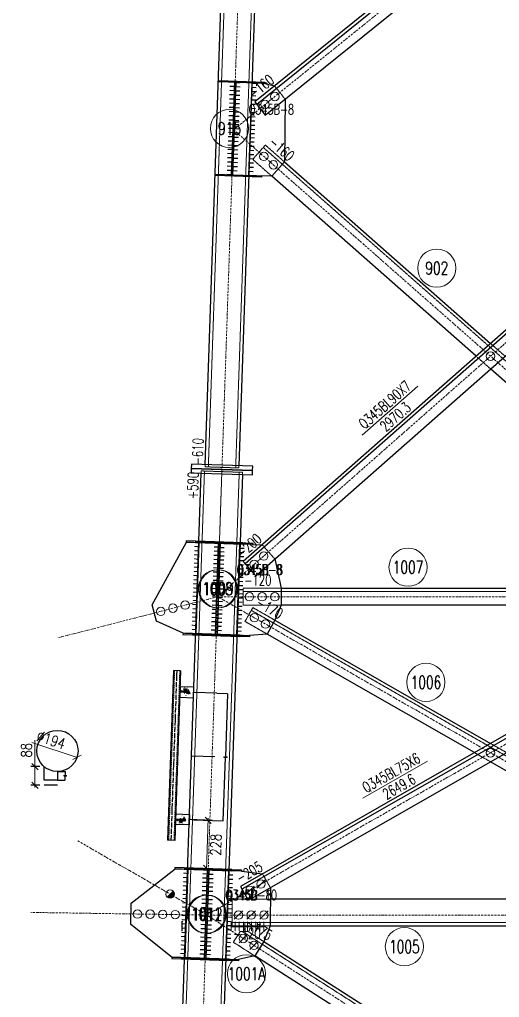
# Model space of a CAD drawing. Extents: x 4047 to 43290, y -150151 to -101862.
# Drawn here: x 13208 to 15471, y -125425 to -120815 of the extents above; entities that cross this region are included whole.
import ezdxf
from ezdxf.enums import TextEntityAlignment as Align

# ---------------------------------------------------------------- set-up
doc = ezdxf.new("R2010")
doc.units = 0
doc.header["$MEASUREMENT"] = 0
for name, pattern in [('ACAD_ISO04W100', [30, 24, -3, 0, -3]), ('Dash', [2.75, 2, -0.75]), ('DashDot', [15.6, 9, -3, 0.6, -3]), ('HIDDEN2', [4.7625, 3.175, -1.5875])]:
    doc.linetypes.add(name, pattern=pattern)
doc.layers.get('0').update_dxf_attribs({"linetype": 'CONTINUOUS', "lineweight": 25})
doc.layers.get('Defpoints').update_dxf_attribs({"linetype": 'CONTINUOUS'})
doc.styles.add('DimFont', font='simplex.shx', dxfattribs={"width": 0.8, "bigfont": 'gbhzfs.shx'})
doc.styles.add('HZ', font='txt.shx', dxfattribs={"width": 0.7, "oblique": 12, "bigfont": 'hztxt.shx'})
doc.styles.get("Standard").update_dxf_attribs({"font": 'simplex.shx', "width": 0.7, "height": 3, "bigfont": 'gbhzfs.shx'})
doc.dimstyles.new('DHDxfDimStyleOpen30', dxfattribs={"dimtxt": 2.5, "dimasz": 2.5, "dimexe": 1.25, "dimexo": 0.625, "dimtad": 2, "dimtxsty": 'DimFont', "dimblk": 'OPEN30', "dimblk1": 'OPEN30', "dimblk2": 'OPEN30', "dimcen": 2.5, "dimadec": 0, "dimazin": 0, "dimtfac": 1, "dimtmove": 0, "dimatfit": 3, "dimldrblk": 'OPEN30', "dimfxl": 0, "dimarcsym": 0})
doc.dimstyles.new('ISO-25', dxfattribs={"dimtxt": 2.5, "dimasz": 2.5, "dimexe": 1.25, "dimexo": 0.625, "dimtad": 2, "dimtxsty": 'Standard', "dimcen": 2.5, "dimadec": 0, "dimazin": 0, "dimtfac": 1, "dimtmove": 0, "dimatfit": 3, "dimfxl": 0, "dimarcsym": 0})
doc.dimstyles.new('ISO-25$0', dxfattribs={"dimtxt": 2, "dimasz": 1.5, "dimexe": 1.25, "dimexo": 0.625, "dimtad": 1, "dimdsep": 46, "dimtxsty": 'Standard', "dimcen": 2.5, "dimclrd": 150, "dimclre": 2, "dimclrt": 6, "dimadec": 0, "dimazin": 0, "dimtfac": 1, "dimtmove": 0, "dimatfit": 0, "dimfxl": 0, "dimarcsym": 0})

# ---------------------------------------------------------------- blocks, each defined once
blk = doc.blocks.new('M20X45S')
at = {"color": 3, "linetype": 'Continuous', "lineweight": 13}
blk.add_circle((0, 0), 1, dxfattribs=at)
blk = doc.blocks.new('M16X40S')
at = {"color": 3, "linetype": 'Continuous', "lineweight": 13}
blk.add_line((-0.707, -0.707), (0.707, 0.707), dxfattribs=at)
blk.add_circle((0, 0), 1, dxfattribs=at)
for radius in [0.9, 0.8, 0.7, 0.6, 0.5, 0.4, 0.3, 0.2, 0.1]:
    blk.add_arc((0, 0), radius, 225, 45, dxfattribs=at)
blk = doc.blocks.new('M20X55S')
at = {"color": 3, "linetype": 'Continuous', "lineweight": 13}
blk.add_line((-1, -1), (1, 1), dxfattribs=at)
blk.add_circle((0, 0), 1, dxfattribs=at)
blk = doc.blocks.new('_OBLIQUE')
at = {"color": 0, "linetype": 'ByBlock', "lineweight": -2}
blk.add_line((-0.5, -0.5), (0.5, 0.5), dxfattribs=at)
blk = doc.blocks.new('*D63')
at = {"color": 0, "linetype": 'Continuous', "lineweight": 0}
blk.add_line((13266.8, -124223.7), (13479.1, -124293.2), dxfattribs=at)
at = {"layer": 'Defpoints', "color": 0, "linetype": 'Continuous'}
for p in [(13294.7, -124232.8), (13479.1, -124293.2)]:
    blk.add_point(p, dxfattribs=at)
at = {"color": 0, "linetype": 'Continuous', "lineweight": 0, "xscale": 30, "yscale": 30, "zscale": 30, "rotation": 341.8808353549595}
blk.add_blockref('_OBLIQUE', (13479.1, -124293.2), dxfattribs=at)
at = {"color": 6, "linetype": 'Continuous', "insert": (13356.9, -124211.1), "char_height": 50, "attachment_point": 5, "rotation": 341.8808, "style": 'DimFont'}
blk.add_mtext('∅194', dxfattribs=at)
blk = doc.blocks.new('_OPEN30')
at = {"color": 0, "linetype": 'ByBlock', "lineweight": -2}
for p, q in [((-1, 0.27), (0, 0)), ((0, 0), (-1, -0.27)), ((0, 0), (-1, 0))]:
    blk.add_line(p, q, dxfattribs=at)
blk = doc.blocks.new('*D64')
at = {"color": 0, "linetype": 'Continuous', "lineweight": -2}
for p, q in [((13386.9, -124360), (13423.2, -124360)), ((13423, -124360.2), (13423, -124378.4)), ((13423, -124399.8), (13423, -124381.6)), ((13386.9, -124400), (13423.2, -124400))]:
    blk.add_line(p, q, dxfattribs=at)
at = {"color": 0, "linetype": 'Continuous'}
for points in [[(13423, -124360.2), (13423, -124360.2), (13423, -124360)], [(13423, -124399.8), (13423, -124399.8), (13423, -124400)]]:
    blk.add_solid(points, dxfattribs=at)
at = {"layer": 'Defpoints', "color": 0, "linetype": 'Continuous'}
for p in [(13386.9, -124360), (13423, -124360), (13386.9, -124400)]:
    blk.add_point(p, dxfattribs=at)
at = {"color": 0, "linetype": 'Continuous', "insert": (13423, -124380), "char_height": 3, "attachment_point": 5}
blk.add_mtext('\\A1;40.0000', dxfattribs=at)
blk = doc.blocks.new('*D65')
at = {"color": 0, "linetype": 'Continuous', "lineweight": 0}
for p, q in [((13281, -124336.7), (13281, -124212)), ((13281, -124435), (13281, -124336.7))]:
    blk.add_line(p, q, dxfattribs=at)
at = {"color": 0, "linetype": 'Continuous', "lineweight": -2}
for p, q in [((13303.9, -124336.7), (13261, -124336.7)), ((13303.9, -124425), (13261, -124425))]:
    blk.add_line(p, q, dxfattribs=at)
at = {"layer": 'Defpoints', "color": 0, "linetype": 'Continuous'}
for p in [(13281, -124336.7), (13323.9, -124336.7), (13323.9, -124425)]:
    blk.add_point(p, dxfattribs=at)
at = {"color": 0, "linetype": 'Continuous', "lineweight": 0, "xscale": 30, "yscale": 30, "zscale": 30}
for p, rotation in [((13281, -124336.7), 90), ((13281, -124425), 270)]:
    blk.add_blockref('_OBLIQUE', p, dxfattribs=dict(at, rotation=rotation))
at = {"color": 6, "linetype": 'Continuous', "insert": (13241, -124259.4), "char_height": 50, "attachment_point": 5, "rotation": 90, "style": 'DimFont'}
blk.add_mtext('88', dxfattribs=at)
blk = doc.blocks.new('*D75')
at = {"color": 2, "linetype": 'Continuous', "lineweight": -2}
for p, q in [((14138.8, -123991.1), (14189.3, -123992.8)), ((14118.3, -124590.7), (14168.8, -124592.5))]:
    blk.add_line(p, q, dxfattribs=at)
at = {"color": 150, "linetype": 'Continuous', "lineweight": -2}
for p, q in [((14189.1, -123993), (14178.9, -124291)), ((14168.6, -124592.3), (14178.8, -124294.2))]:
    blk.add_line(p, q, dxfattribs=at)
at = {"color": 150, "linetype": 'Continuous'}
for points in [[(14189.1, -123993), (14189.2, -123993), (14189.2, -123992.8)], [(14168.6, -124592.3), (14168.6, -124592.3), (14168.6, -124592.4)]]:
    blk.add_solid(points, dxfattribs=at)
at = {"layer": 'Defpoints', "color": 0, "linetype": 'Continuous'}
for p in [(14138.8, -123991.1), (14189.2, -123992.8), (14118.2, -124590.7)]:
    blk.add_point(p, dxfattribs=at)
at = {"color": 6, "linetype": 'Continuous', "insert": (14178.9, -124292.6), "char_height": 3, "attachment_point": 5}
blk.add_mtext('\\A1;600.0000', dxfattribs=at)
blk = doc.blocks.new('*D81')
at = {"color": 0, "linetype": 'Continuous', "lineweight": -2}
for p, q in [((14028.8, -124587.7), (14117.3, -124590.7)), ((14021, -124815), (14109.5, -124818.1))]:
    blk.add_line(p, q, dxfattribs=at)
at = {"color": 0, "linetype": 'Continuous', "lineweight": 0}
blk.add_line((14097.6, -124580), (14089.1, -124827.4), dxfattribs=at)
at = {"layer": 'Defpoints', "color": 0, "linetype": 'Continuous'}
for p in [(14008.8, -124587), (14001, -124814.3), (14089.5, -124817.4)]:
    blk.add_point(p, dxfattribs=at)
at = {"color": 0, "linetype": 'Continuous', "lineweight": 0, "xscale": 30, "yscale": 30, "zscale": 30}
for p, rotation in [((14097.3, -124590), 88.03589448183293), ((14089.5, -124817.4), 268.0358944818329)]:
    blk.add_blockref('_OBLIQUE', p, dxfattribs=dict(at, rotation=rotation))
at = {"color": 6, "linetype": 'Continuous', "insert": (14133.4, -124705.1), "char_height": 50, "attachment_point": 5, "rotation": 88.0359, "style": 'DimFont'}
blk.add_mtext('228', dxfattribs=at)

msp = doc.modelspace()

# ---------------------------------------------------------------- linework, layer by layer
at = {"color": 1, "linetype": 'Dash', "lineweight": 20}
for p, q in [((14341.26525, -115839.78076), (14098.32327, -122923.97116)), ((14470.18947, -115844.20203), (14227.24748, -122928.39243)), ((14304.47736, -121114.02589), (14364.40784, -121116.08112)), ((14410.25495, -121127.65926), (14460.46292, -121189.94215)), ((14307.68686, -121474.05514), (14367.17622, -121406.51985)), ((14357.26133, -121417.77573), (16586.13977, -123381.11307)), ((14367.17622, -121406.51985), (14457.22328, -121485.839)), ((14397.73392, -121553.37429), (14307.68686, -121474.05514)), ((14349.46827, -121551.71909), (14289.53779, -121549.66386)), ((15429.13351, -122341.9591), (15497.21291, -122401.92775)), ((15429.13351, -122461.89639), (15361.05411, -122401.92775)), ((14080.14808, -122943.35963), (13837.27465, -130025.55121)), ((14244.05173, -122948.98046), (14001.1783, -130031.17204)), ((14064.81416, -122952.83965), (14065.1569, -122942.84553)), ((14065.1569, -122942.84553), (14259.04292, -122949.49457)), ((14083.33208, -122923.45706), (14083.67482, -122913.46294)), ((14242.23867, -122928.90653), (14083.33208, -122923.45706)), ((14242.5814, -122918.91241), (14242.23867, -122928.90653)), ((14259.04292, -122949.49457), (14258.70019, -122959.48869)), ((13994.64278, -123278.27409), (14053.99958, -123280.30965)), ((14052.65895, -123319.4026), (14032.87335, -123318.72408)), ((14053.32926, -123299.85612), (14033.54366, -123299.17761)), ((14053.99958, -123280.30965), (14034.21398, -123279.63113)), ((14247.47057, -123286.94446), (14307.32559, -123288.9971)), ((14352.25941, -123290.53804), (14411.74877, -123358.07333)), ((14051.31831, -123358.49555), (14031.53271, -123357.81703)), ((14051.98863, -123338.94907), (14032.20303, -123338.27055)), ((14049.97768, -123397.5885), (14030.19207, -123396.90998)), ((14050.64799, -123378.04202), (14030.86239, -123377.3635)), ((14047.96672, -123456.22792), (14028.18112, -123455.5494)), ((14048.63704, -123436.68145), (14028.85144, -123436.00293)), ((14049.30736, -123417.13497), (14029.52176, -123416.45645)), ((14046.62609, -123495.32087), (14026.84048, -123494.64235)), ((14047.2964, -123475.77439), (14027.5108, -123475.09588)), ((14261.87861, -123575.82342), (14261.87861, -123495.82342)), ((14261.87861, -123495.82342), (14441.87861, -123495.82342)), ((14045.28545, -123534.41382), (14025.49985, -123533.7353)), ((14045.95577, -123514.86734), (14026.17017, -123514.18883)), ((14261.87861, -123510.82342), (16596.38841, -123510.82342)), ((14043.2745, -123593.05324), (14023.4889, -123592.37472)), ((14043.94481, -123573.50677), (14024.15921, -123572.82825)), ((14044.61513, -123553.96029), (14024.82953, -123553.28177)), ((14441.87861, -123575.82342), (14261.87861, -123575.82342)), ((14271.11267, -123652.30438), (14308.32912, -123587.18959)), ((14308.32912, -123587.18959), (14412.51212, -123646.73553)), ((14041.93386, -123632.14619), (14022.14826, -123631.46767)), ((14042.60418, -123612.59972), (14022.81858, -123611.9212)), ((14300.88583, -123600.21254), (16601.29244, -124915.0132)), ((14039.92291, -123690.78561), (14020.13731, -123690.1071)), ((14040.59323, -123671.23914), (14020.80762, -123670.56062)), ((14041.26354, -123651.69267), (14021.47794, -123651.01415)), ((14375.29567, -123711.85032), (14271.11267, -123652.30438)), ((14039.25259, -123710.33209), (13979.89578, -123708.29653)), ((14039.25259, -123710.33209), (14019.46699, -123709.65357)), ((14292.58539, -123719.01977), (14232.72358, -123716.96689)), ((15429.13351, -124227.78692), (15504.70493, -124270.97988)), ((15429.13351, -124314.17283), (15353.56209, -124270.97988)), ((13941.82992, -124818.31256), (14001.18649, -124820.3481)), ((14000.50439, -124840.23812), (13980.71887, -124839.55961)), ((14001.18649, -124820.3481), (13981.40097, -124819.66959)), ((14194.6572, -124826.9829), (14254.51222, -124829.03554)), ((14353.71576, -124842.44346), (14390.93221, -124907.55825)), ((13999.14019, -124880.01817), (13979.35467, -124879.33965)), ((13999.82229, -124860.12814), (13980.03677, -124859.44963)), ((13997.77599, -124919.79821), (13977.99047, -124919.11969)), ((13998.45809, -124899.90819), (13978.67257, -124899.22967)), ((13995.72969, -124979.46827), (13975.94417, -124978.78975)), ((13996.41179, -124959.57825), (13976.62627, -124958.89973)), ((13997.09389, -124939.68823), (13977.30837, -124939.00971)), ((14210.40802, -124961.70623), (14210.40802, -125086.70623)), ((14390.77377, -124961.70623), (14210.40802, -124961.70623)), ((13994.36549, -125019.24831), (13974.57997, -125018.5698)), ((13995.04759, -124999.35829), (13975.26207, -124998.67978)), ((13993.0013, -125059.02835), (13973.21577, -125058.34984)), ((13973.45195, -125084.96853), (13973.65392, -125064.98131)), ((13993.68339, -125039.13833), (13973.89787, -125038.45982)), ((13975.5684, -125084.7669), (13975.77036, -125064.77969)), ((14205.59348, -125086.70623), (14205.59348, -125066.718)), ((14210.40802, -125071.70623), (16647.859, -125071.70623)), ((14224.94529, -125086.70623), (14224.94529, -125066.718)), ((14244.29711, -125086.70623), (14244.29711, -125066.718)), ((14263.64893, -125086.70623), (14263.64893, -125066.718)), ((14283.00075, -125086.70623), (14283.00075, -125066.718)), ((14302.35256, -125086.70623), (14302.35256, -125066.718)), ((14321.70438, -125086.70623), (14321.70438, -125066.718)), ((14341.0562, -125086.70623), (14341.0562, -125066.718)), ((14360.40802, -125086.70623), (14360.40802, -125066.718)), ((13990.955, -125118.69842), (13971.16948, -125118.0199)), ((13991.6371, -125098.8084), (13971.85158, -125098.12988)), ((13992.3192, -125078.91837), (13972.53367, -125078.23986)), ((13973.39136, -125090.96469), (13973.1894, -125110.9519)), ((13973.39136, -125090.96469), (13973.45195, -125084.96853)), ((13975.50781, -125090.76307), (13973.39136, -125090.96469)), ((13973.45195, -125084.96853), (13975.5684, -125084.7669)), ((13975.50781, -125090.76307), (13975.30584, -125110.75028)), ((13975.5684, -125084.7669), (13975.50781, -125090.76307)), ((14205.59348, -125086.70623), (14205.59348, -125092.7027)), ((14360.40802, -125086.70623), (14205.59348, -125086.70623)), ((14205.59348, -125092.7027), (14205.59348, -125112.69094)), ((14205.59348, -125092.7027), (14360.40802, -125092.7027)), ((14210.40802, -125086.70623), (14390.40802, -125086.70623)), ((14216.27483, -125164.69938), (14248.60534, -125114.15497)), ((14224.94529, -125092.7027), (14224.94529, -125112.69094)), ((14244.29711, -125092.7027), (14244.29711, -125112.69094)), ((14248.60534, -125114.15497), (14284.65439, -125113.47208)), ((14257.6176, -125113.98425), (16702.38135, -126677.76672)), ((14263.64893, -125092.7027), (14263.64893, -125112.69094)), ((14283.00075, -125092.7027), (14283.00075, -125112.69094)), ((14284.65439, -125113.47208), (14360.47173, -125161.96832)), ((14302.35256, -125092.7027), (14302.35256, -125112.69094)), ((14321.70438, -125092.7027), (14321.70438, -125112.69094)), ((14341.0562, -125092.7027), (14341.0562, -125112.69094)), ((14360.40802, -125092.7027), (14360.40802, -125086.70623)), ((14360.40802, -125092.7027), (14360.40802, -125112.69094)), ((13989.5908, -125158.47846), (13969.80528, -125157.79994)), ((13990.2729, -125138.58844), (13970.48738, -125137.90992)), ((14317.36437, -125229.36087), (14216.27483, -125164.69938)), ((13988.2266, -125198.2585), (13968.44108, -125197.57998)), ((13988.9087, -125178.36848), (13969.12318, -125177.68996)), ((13986.8624, -125238.03854), (13927.50584, -125236.00299)), ((13986.8624, -125238.03854), (13967.07688, -125237.36003)), ((13987.5445, -125218.14852), (13967.75898, -125217.47001)), ((14240.18814, -125246.72598), (14180.33311, -125244.67334))]:
    msp.add_line(p, q, dxfattribs=at)
at = {"color": 2, "linetype": 'DashDot', "lineweight": 15}
for p, q in [((14405.72736, -115841.99139), (14141.87861, -123535.82342)), ((16575.70214, -119433.41039), (14217.3688, -121334.52862)), ((16640.89821, -121334.52862), (14141.87861, -123535.82342)), ((14217.3688, -121334.52862), (16716.38841, -123535.82342)), ((14162.09991, -122946.17005), (13898.25116, -130640.00207)), ((14142.21005, -123535.91587), (13386.82349, -123730.31534)), ((16716.38775, -123535.82379), (14090.4072, -125036.7067)), ((14141.87861, -123535.82342), (16716.38841, -123535.82342)), ((14141.87926, -123535.82379), (16767.85982, -125036.7067)), ((13483.5399, -124687.27726), (14090.14826, -125036.59989)), ((14090.73329, -125036.72277), (13260.82702, -125024.24946)), ((14090.40729, -125036.70577), (16827.90744, -126787.73581)), ((14090.40802, -125036.70623), (16767.859, -125036.70623))]:
    msp.add_line(p, q, dxfattribs=at)
at = {"color": 7, "linetype": 'Continuous', "lineweight": 30}
for p, q in [((16443.23171, -119508.08695), (14326.2446, -121214.64926)), ((14219.57483, -121150.76431), (14199.5866, -121150.07884)), ((14220.2539, -121130.96258), (14200.26567, -121130.27711)), ((14220.93297, -121111.16086), (14200.94474, -121110.47539)), ((14227.57013, -121151.0385), (14247.55836, -121151.72396)), ((14228.2492, -121131.23677), (14248.23743, -121131.92224)), ((14228.92827, -121111.43504), (14248.91651, -121112.12051)), ((14303.11921, -121153.62934), (14323.10746, -121154.31481)), ((14303.79828, -121133.82762), (14323.78653, -121134.51308)), ((14304.47736, -121114.02589), (14324.46561, -121114.71136)), ((14218.21669, -121190.36776), (14198.22845, -121189.68229)), ((14218.89576, -121170.56603), (14198.90752, -121169.88057)), ((14226.21198, -121190.64195), (14246.20022, -121191.32741)), ((14226.89106, -121170.84022), (14246.87929, -121171.52569)), ((14301.76107, -121193.23279), (14321.74932, -121193.91826)), ((14302.44014, -121173.43107), (14322.42839, -121174.11654)), ((14216.85855, -121229.97121), (14196.87031, -121229.28575)), ((14217.53762, -121210.16949), (14197.54938, -121209.48402)), ((14224.85384, -121230.2454), (14244.84208, -121230.93087)), ((14225.53291, -121210.44367), (14245.52115, -121211.12914)), ((14300.40293, -121232.83625), (14320.39118, -121233.52171)), ((14301.082, -121213.03452), (14321.07025, -121213.71999)), ((14214.82133, -121289.37639), (14194.8331, -121288.69092)), ((14215.5004, -121269.57466), (14195.51217, -121268.8892)), ((14216.17948, -121249.77294), (14196.19124, -121249.08747)), ((14222.81663, -121289.65058), (14242.80486, -121290.33604)), ((14223.4957, -121269.84885), (14243.48393, -121270.53432)), ((14224.17477, -121250.04713), (14244.16301, -121250.73259)), ((14298.36571, -121292.24142), (14318.35396, -121292.92689)), ((14299.04479, -121272.4397), (14319.03304, -121273.12517)), ((14299.72386, -121252.63797), (14319.71211, -121253.32344)), ((14213.46319, -121328.97984), (14193.47495, -121328.29438)), ((14214.14226, -121309.17812), (14194.15403, -121308.49265)), ((14221.45848, -121329.25403), (14241.44672, -121329.9395)), ((14222.13756, -121309.4523), (14242.12579, -121310.13777)), ((14297.00757, -121331.84488), (14316.99582, -121332.53034)), ((14297.68664, -121312.04315), (14317.67489, -121312.72862)), ((14212.10505, -121368.58329), (14192.11681, -121367.89783)), ((14212.78412, -121348.78157), (14192.79588, -121348.0961)), ((14220.10034, -121368.85748), (14240.08858, -121369.54295)), ((14220.77941, -121349.05576), (14240.76765, -121349.74122)), ((14295.64943, -121371.44833), (14315.63768, -121372.1338)), ((14296.3285, -121351.6466), (14316.31675, -121352.33207)), ((14210.06783, -121427.98847), (14190.0796, -121427.30301)), ((14210.7469, -121408.18675), (14190.75867, -121407.50128)), ((14211.42598, -121388.38502), (14191.43774, -121387.69955)), ((14218.06313, -121428.26266), (14238.05136, -121428.94813)), ((14218.7422, -121408.46093), (14238.73044, -121409.1464)), ((14219.42127, -121388.65921), (14239.40951, -121389.34468)), ((16501.00569, -121417.77573), (14272.12724, -123381.11307)), ((14293.61221, -121430.85351), (14313.60046, -121431.53897)), ((14294.29129, -121411.05178), (14314.27954, -121411.73725)), ((14294.97036, -121391.25005), (14314.95861, -121391.93552)), ((14208.70969, -121467.59192), (14188.72145, -121466.90646)), ((14209.38876, -121447.7902), (14189.40053, -121447.10473)), ((14216.70499, -121467.86611), (14236.69322, -121468.55158)), ((14217.38406, -121448.06439), (14237.37229, -121448.74985)), ((14292.25407, -121470.45696), (14312.24232, -121471.14243)), ((14292.93314, -121450.65523), (14312.92139, -121451.3407)), ((14207.35155, -121507.19538), (14187.36331, -121506.50991)), ((14208.03062, -121487.39365), (14188.04238, -121486.70818)), ((14215.34684, -121507.46956), (14235.33508, -121508.15503)), ((14216.02591, -121487.66784), (14236.01415, -121488.35331)), ((14290.89593, -121510.06041), (14310.88418, -121510.74588)), ((14291.575, -121490.25868), (14311.56325, -121490.94415)), ((14205.99341, -121546.79883), (14186.00517, -121546.11336)), ((14206.67248, -121526.9971), (14186.68424, -121526.31164)), ((14213.9887, -121547.07302), (14233.97694, -121547.75848)), ((14214.66777, -121527.27129), (14234.65601, -121527.95676)), ((14289.53779, -121549.66386), (14309.52604, -121550.34933)), ((14290.21686, -121529.86214), (14310.20511, -121530.5476)), ((14145.74558, -123303.02541), (14125.75735, -123302.33994)), ((14146.4159, -123283.47893), (14126.42766, -123282.79347)), ((14153.74088, -123303.29959), (14173.72911, -123303.98506)), ((14154.41119, -123283.75312), (14174.39943, -123284.43859)), ((14246.80025, -123306.49093), (14266.7885, -123307.1764)), ((14247.47057, -123286.94446), (14267.45882, -123287.62992)), ((14143.73463, -123361.66483), (14123.74639, -123360.97936)), ((14144.40495, -123342.11836), (14124.41671, -123341.43289)), ((14145.07526, -123322.57188), (14125.08703, -123321.88641)), ((14151.72992, -123361.93902), (14171.71816, -123362.62448)), ((14152.40024, -123342.39254), (14172.38848, -123343.07801)), ((14153.07056, -123322.84607), (14173.05879, -123323.53154)), ((14244.7893, -123365.13035), (14264.77755, -123365.81582)), ((14245.45962, -123345.58388), (14265.44787, -123346.26935)), ((14246.12993, -123326.0374), (14266.11818, -123326.72287)), ((14142.39399, -123400.75778), (14122.40576, -123400.07231)), ((14143.06431, -123381.21131), (14123.07607, -123380.52584)), ((14150.38929, -123401.03197), (14170.37752, -123401.71743)), ((14151.05961, -123381.48549), (14171.04784, -123382.17096)), ((14243.44866, -123404.2233), (14263.43691, -123404.90877)), ((14244.11898, -123384.67683), (14264.10723, -123385.3623)), ((14140.38304, -123459.3972), (14120.3948, -123458.71174)), ((14141.05336, -123439.85073), (14121.06512, -123439.16526)), ((14141.72368, -123420.30425), (14121.73544, -123419.61879)), ((14148.37833, -123459.67139), (14168.36657, -123460.35686)), ((14149.04865, -123440.12492), (14169.03689, -123440.81038)), ((14149.71897, -123420.57844), (14169.70721, -123421.26391)), ((14242.10803, -123443.31625), (14262.09628, -123444.00172)), ((14242.77834, -123423.76978), (14262.76659, -123424.45524)), ((14139.0424, -123498.49015), (14119.05417, -123497.80468)), ((14139.71272, -123478.94368), (14119.72449, -123478.25821)), ((14147.0377, -123498.76434), (14167.02593, -123499.44981)), ((14147.70802, -123479.21786), (14167.69625, -123479.90333)), ((14240.09707, -123501.95567), (14260.08532, -123502.64114)), ((14240.76739, -123482.4092), (14260.75564, -123483.09467)), ((14241.43771, -123462.86273), (14261.42596, -123463.54819)), ((14137.70177, -123537.5831), (14117.71353, -123536.89763)), ((14138.37209, -123518.03663), (14118.38385, -123517.35116)), ((14145.69706, -123537.85729), (14165.6853, -123538.54276)), ((14146.36738, -123518.31081), (14166.35562, -123518.99628)), ((14238.75644, -123541.04862), (14258.74469, -123541.73409)), ((14239.42675, -123521.50215), (14259.415, -123522.18762)), ((14135.69081, -123596.22252), (14115.70258, -123595.53706)), ((14136.36113, -123576.67605), (14116.3729, -123575.99058)), ((14137.03145, -123557.12958), (14117.04321, -123556.44411)), ((14143.68611, -123596.49671), (14163.67435, -123597.18218)), ((14144.35643, -123576.95024), (14164.34466, -123577.6357)), ((14145.02674, -123557.40376), (14165.01498, -123558.08923)), ((14237.4158, -123580.14157), (14257.40405, -123580.82704)), ((14238.08612, -123560.5951), (14258.07437, -123561.28057)), ((14134.35018, -123635.31547), (14114.36194, -123634.63001)), ((14135.0205, -123615.769), (14115.03226, -123615.08353)), ((14142.34547, -123635.58966), (14162.33371, -123636.27513)), ((14143.01579, -123616.04319), (14163.00403, -123616.72865)), ((14235.40485, -123638.781), (14255.3931, -123639.46646)), ((14236.07517, -123619.23452), (14256.06342, -123619.91999)), ((14236.74548, -123599.68805), (14256.73373, -123600.37352)), ((16557.38119, -123600.21254), (14256.97458, -124915.0132)), ((14133.00954, -123674.40842), (14113.02131, -123673.72296)), ((14133.67986, -123654.86195), (14113.69162, -123654.17648)), ((14141.00484, -123674.68261), (14160.99307, -123675.36808)), ((14141.67516, -123655.13614), (14161.66339, -123655.8216)), ((14234.06421, -123677.87395), (14254.05246, -123678.55941)), ((14234.73453, -123658.32747), (14254.72278, -123659.01294)), ((14131.66891, -123713.50137), (14111.68067, -123712.8159)), ((14132.33923, -123693.9549), (14112.35099, -123693.26943)), ((14139.6642, -123713.77556), (14159.65244, -123714.46103)), ((14140.33452, -123694.22908), (14160.32276, -123694.91455)), ((14232.72358, -123716.96689), (14252.71183, -123717.65236)), ((14233.39389, -123697.42042), (14253.38214, -123698.10589)), ((14091.92102, -124843.37312), (14071.93278, -124842.68766)), ((14092.60311, -124823.4831), (14072.61488, -124822.79764)), ((14102.59723, -124823.82584), (14122.58547, -124824.5113)), ((14194.6572, -124826.9829), (14214.64545, -124827.66837)), ((14090.55682, -124883.15317), (14070.56858, -124882.4677)), ((14091.23892, -124863.26314), (14071.25068, -124862.57768)), ((14100.55094, -124883.4959), (14120.53917, -124884.18137)), ((14101.23303, -124863.60588), (14121.22127, -124864.29135)), ((14101.91513, -124843.71586), (14121.90337, -124844.40132)), ((14192.6109, -124886.65296), (14212.59915, -124887.33843)), ((14193.293, -124866.76294), (14213.28125, -124867.44841)), ((14193.9751, -124846.87292), (14213.96335, -124847.55839)), ((14089.19262, -124922.93321), (14069.20438, -124922.24774)), ((14089.87472, -124903.04319), (14069.88648, -124902.35772)), ((14099.18674, -124923.27594), (14119.17497, -124923.96141)), ((14099.86884, -124903.38592), (14119.85707, -124904.07139)), ((14191.2467, -124926.433), (14211.23495, -124927.11847)), ((14191.9288, -124906.54298), (14211.91705, -124907.22845)), ((14087.82842, -124962.71325), (14067.84018, -124962.02778)), ((14088.51052, -124942.82323), (14068.52228, -124942.13776)), ((14097.82254, -124963.05598), (14117.81077, -124963.74145)), ((14098.50464, -124943.16596), (14118.49287, -124943.85143)), ((14189.8825, -124966.21304), (14209.87075, -124966.89851)), ((14190.5646, -124946.32302), (14210.55285, -124947.00849)), ((14085.78212, -125022.38331), (14065.79389, -125021.69784)), ((14086.46422, -125002.49329), (14066.47599, -125001.80782)), ((14087.14632, -124982.60327), (14067.15808, -124981.9178)), ((14095.77624, -125022.72605), (14115.76448, -125023.41151)), ((14096.45834, -125002.83602), (14116.44658, -125003.52149)), ((14097.14044, -124982.946), (14117.12867, -124983.63147)), ((14187.8362, -125025.88311), (14207.82445, -125026.56858)), ((14188.5183, -125005.99309), (14208.50655, -125006.67855)), ((14189.2004, -124986.10307), (14209.18865, -124986.78853)), ((14084.41792, -125062.16335), (14064.42969, -125061.47789)), ((14085.10002, -125042.27333), (14065.11179, -125041.58787)), ((14094.41204, -125062.50609), (14114.40028, -125063.19155)), ((14095.09414, -125042.61607), (14115.08238, -125043.30153)), ((14186.472, -125065.66315), (14206.46025, -125066.34862)), ((14187.1541, -125045.77313), (14207.14235, -125046.4586)), ((14083.05373, -125101.9434), (14063.06549, -125101.25793)), ((14083.73582, -125082.05337), (14063.74759, -125081.36791)), ((14093.04784, -125102.28613), (14113.03608, -125102.9716)), ((14093.72994, -125082.39611), (14113.71818, -125083.08158)), ((14185.10781, -125105.44319), (14205.09606, -125106.12866)), ((14185.7899, -125085.55317), (14205.77815, -125086.23864)), ((14081.00743, -125161.61346), (14061.01919, -125160.92799)), ((14081.68953, -125141.72344), (14061.70129, -125141.03797)), ((14082.37163, -125121.83342), (14062.38339, -125121.14795)), ((14091.00155, -125161.95619), (14110.98978, -125162.64166)), ((14091.68364, -125142.06617), (14111.67188, -125142.75164)), ((14092.36574, -125122.17615), (14112.35398, -125122.86162)), ((14183.06151, -125165.11325), (14203.04976, -125165.79872)), ((14183.74361, -125145.22323), (14203.73186, -125145.9087)), ((14184.42571, -125125.33321), (14204.41396, -125126.01868)), ((14079.64323, -125201.3935), (14059.65499, -125200.70803)), ((14080.32533, -125181.50348), (14060.33709, -125180.81801)), ((14089.63735, -125201.73623), (14109.62558, -125202.4217)), ((14090.31945, -125181.84621), (14110.30768, -125182.53168)), ((14181.69731, -125204.8933), (14201.68556, -125205.57876)), ((14182.37941, -125185.00327), (14202.36766, -125185.68874)), ((14078.27903, -125241.17354), (14058.29079, -125240.48807)), ((14078.96113, -125221.28352), (14058.97289, -125220.59805)), ((14088.27315, -125241.51628), (14108.26138, -125242.20174)), ((14088.95525, -125221.62625), (14108.94348, -125222.31172)), ((14180.33311, -125244.67334), (14200.32136, -125245.35881)), ((14181.01521, -125224.78332), (14201.00346, -125225.46878))]:
    msp.add_line(p, q, dxfattribs=at)
at = {"color": 7, "linetype": 'Continuous', "lineweight": 13}
for p, q in [((15086.91598, -122543.45823), (14824.27874, -122774.80576)), ((15131.05155, -124311.77018), (14827.18253, -124485.44695))]:
    msp.add_line(p, q, dxfattribs=at)
at = {"color": 3, "ltscale": 5}
for p, q in [((13933.82366, -123883.98592), (13906.40495, -124683.51592)), ((13967.80369, -123885.15122), (13933.82366, -123883.98592)), ((13967.80369, -123885.15122), (13940.38497, -124684.68121)), ((13965.23318, -123960.10716), (13963.51951, -124010.07778)), ((14030.19499, -123962.33493), (13965.23318, -123960.10716)), ((14028.48132, -124012.30555), (14030.19499, -123962.33493)), ((13963.51951, -124010.07778), (14028.48132, -124012.30555)), ((14004.35285, -123986.4634), (13964.37635, -123985.09247)), ((13964.37635, -123985.09247), (14013.09771, -123986.7633)), ((14004.35285, -123986.4634), (14004.05295, -123995.20826)), ((14004.35285, -123986.4634), (14004.80269, -123973.34611)), ((14028.48132, -124012.30555), (14028.48132, -124012.30555)), ((13942.95548, -124609.72528), (13944.66915, -124559.75465)), ((13944.66915, -124559.75465), (14009.63096, -124561.98242)), ((14009.63096, -124561.98242), (14007.91729, -124611.95305)), ((14009.63096, -124561.98242), (14009.63096, -124561.98242)), ((14007.91729, -124611.95305), (13942.95548, -124609.72528)), ((13983.78881, -124586.1109), (13943.81231, -124584.73996)), ((13943.81231, -124584.73996), (13992.53367, -124586.41079)), ((13983.78881, -124586.1109), (13983.48892, -124594.85576)), ((13983.78881, -124586.1109), (13983.48892, -124594.85576)), ((13983.78881, -124586.1109), (13984.23865, -124572.99361)), ((13983.78881, -124586.1109), (13984.0887, -124577.36604)), ((13940.38497, -124684.68121), (13906.40495, -124683.51592))]:
    msp.add_line(p, q, dxfattribs=at)
at = {"color": 3, "linetype": 'HIDDEN2', "ltscale": 2}
for p, q in [((13937.82131, -123884.12302), (13910.4026, -124683.65301)), ((13963.80604, -123885.01412), (13936.38732, -124684.54412))]:
    msp.add_line(p, q, dxfattribs=at)
at = {"color": 3, "linetype": 'ACAD_ISO04W100'}
msp.add_line((13923.39496, -124684.09857), (13950.81367, -123884.56857), dxfattribs=at)
at = {"color": 10}
for p, q in [((14004.6904, -123976.62046), (13995.65983, -123991.09255)), ((13995.65983, -123991.09255), (14012.70831, -123991.6772)), ((14012.70831, -123991.6772), (14004.6904, -123976.62046)), ((13984.12636, -124576.26795), (13975.09579, -124590.74005)), ((13975.09579, -124590.74005), (13992.14428, -124591.3247)), ((13992.14428, -124591.3247), (13984.12636, -124576.26795))]:
    msp.add_line(p, q, dxfattribs=at)
at = {"color": 3, "linetype": 'Continuous'}
for p, q in [((14138.77852, -123991.07334), (14029.33816, -123987.32024)), ((14128.49651, -124290.89708), (14019.05614, -124287.14399)), ((13323.87245, -124399.98379), (13323.87245, -124336.74015)), ((13386.87245, -124359.98379), (13386.87245, -124399.98379)), ((13386.87245, -124399.98379), (13323.87245, -124399.98379)), ((13386.87245, -124424.98379), (13323.87245, -124424.98379)), ((14118.21449, -124590.72083), (14008.77412, -124586.96774))]:
    msp.add_line(p, q, dxfattribs=at)
at = {"color": 7, "linetype": 'Continuous', "lineweight": 30}
for points in [[(14083.67482, -122913.46294), (14325.93133, -115849.26078)], [(14484.83792, -115854.71025), (14242.5814, -122918.91241)], [(16433.81772, -119496.4089), (14316.8306, -121202.97122)], [(14367.03858, -121265.25412), (16484.0257, -119558.6918)], [(14147.64136, -121108.64743), (14147.847, -121102.65095)], [(14364.40784, -121116.08112), (14147.64136, -121108.64743)], [(14147.847, -121102.65095), (14364.61348, -121110.08464)], [(14220.93297, -121111.16086), (14205.99341, -121546.79883)], [(14213.9887, -121547.07302), (14228.92827, -121111.43504)], [(14228.92827, -121111.43504), (14220.93297, -121111.16086)], [(14289.53779, -121549.66386), (14304.47736, -121114.02589)], [(14364.61348, -121110.08464), (14364.40784, -121116.08112)], [(14364.40784, -121116.08112), (14364.44211, -121116.08229)], [(14364.44211, -121116.08229), (14410.25495, -121127.65926)], [(14460.46292, -121189.94215), (14457.22328, -121485.839)], [(14316.8306, -121202.97122), (14367.03858, -121265.25412)], [(16491.09079, -121406.51985), (14262.21235, -123369.85719)], [(14321.70171, -123437.39248), (16550.58015, -121474.05514)], [(14457.22328, -121485.839), (14397.73392, -121553.37429)], [(14457.22328, -121485.839), (15429.13351, -122341.9591)], [(14132.49615, -121550.28187), (14132.70179, -121544.2854)], [(14349.26263, -121557.71557), (14132.49615, -121550.28187)], [(14132.70179, -121544.2854), (14349.46827, -121551.71909)], [(14205.99341, -121546.79883), (14213.9887, -121547.07302)], [(14349.46827, -121551.71909), (14349.26263, -121557.71557)], [(14397.73392, -121553.37429), (14349.46827, -121551.71909)], [(15361.05411, -122401.92775), (14397.73392, -121553.37429)], [(16446.51825, -123358.07333), (15429.13351, -122461.89639)], [(14017.52783, -122931.20628), (14016.84236, -122951.19453)], [(14016.84236, -122951.19453), (14306.67199, -122961.13381)], [(14018.2133, -122911.21803), (14017.52783, -122931.20628)], [(14307.35745, -122941.14556), (14017.52783, -122931.20628)], [(14017.52783, -122931.20628), (14307.35745, -122941.14556)], [(14308.04292, -122921.15731), (14018.2133, -122911.21803)], [(14306.67199, -122961.13381), (14307.35745, -122941.14556)], [(14307.35745, -122941.14556), (14308.04292, -122921.15731)], [(13822.69474, -130013.04416), (14064.81416, -122952.83965)], [(14258.70019, -122959.48869), (14016.58077, -130019.69319)], [(13993.88259, -123272.2445), (13993.67695, -123278.24097)], [(14261.36256, -123281.41733), (13993.88259, -123272.2445)], [(14039.57701, -123279.81505), (14039.78265, -123273.81857)], [(14039.78265, -123273.81857), (14307.53123, -123283.00062)], [(13834.15658, -123573.58267), (13994.64278, -123278.27409)], [(13993.67695, -123278.24097), (14261.15692, -123287.41381)], [(14053.99958, -123280.30965), (14039.25259, -123710.33209)], [(14307.32559, -123288.9971), (14039.57701, -123279.81505)], [(14131.66891, -123713.50137), (14146.4159, -123283.47893)], [(14154.41119, -123283.75312), (14139.6642, -123713.77556)], [(14146.4159, -123283.47893), (14154.41119, -123283.75312)], [(14232.72358, -123716.96689), (14247.47057, -123286.94446)], [(14261.15692, -123287.41381), (14261.36256, -123281.41733)], [(14307.53123, -123283.00062), (14307.32559, -123288.9971)], [(14307.32559, -123288.9971), (14352.25941, -123290.53804)], [(14411.74877, -123358.07333), (14441.87861, -123495.82342)], [(14262.21235, -123369.85719), (14321.70171, -123437.39248)], [(14441.87861, -123495.82342), (14441.87861, -123575.82342)], [(14441.87861, -123495.82342), (16416.38841, -123495.82342)], [(13853.65536, -123651.10492), (13834.15658, -123573.58267)], [(16549.9379, -123587.18959), (14249.53129, -124901.99024)], [(14441.87861, -123575.82342), (14412.51212, -123646.73553)], [(16416.38841, -123575.82342), (14441.87861, -123575.82342)], [(13979.89578, -123708.29653), (13853.65536, -123651.10492)], [(14306.71627, -124955.69199), (16587.15435, -123652.30438)], [(14412.51212, -123646.73553), (14375.29567, -123711.85032)], [(14412.51212, -123646.73553), (15429.13351, -124227.78692)], [(13978.92996, -123708.26341), (13978.72432, -123714.25989)], [(13978.72432, -123714.25989), (14246.20428, -123723.43272)], [(14246.40992, -123717.43625), (13978.92996, -123708.26341)], [(14024.49398, -123715.82949), (14024.69962, -123709.83302)], [(14292.37975, -123725.01624), (14024.49398, -123715.82949)], [(14024.69962, -123709.83302), (14292.58539, -123719.01977)], [(14139.6642, -123713.77556), (14131.66891, -123713.50137)], [(14246.20428, -123723.43272), (14246.40992, -123717.43625)], [(14292.58539, -123719.01977), (14292.37975, -123725.01624)], [(14292.68833, -123719.0233), (14292.58539, -123719.01977)], [(14375.29567, -123711.85032), (14292.68833, -123719.0233)], [(15353.56209, -124270.97988), (14375.29567, -123711.85032)], [(16467.3348, -124907.55825), (15429.13351, -124314.17283)], [(13734.34064, -124981.33895), (13941.82992, -124818.31256)], [(13941.06934, -124812.28295), (13940.8637, -124818.27942)], [(13940.8637, -124818.27942), (14208.3404, -124827.45214)], [(14208.54604, -124821.45567), (13941.06934, -124812.28295)], [(13986.76364, -124819.85349), (13986.96928, -124813.85702)], [(14254.51222, -124829.03554), (13986.76364, -124819.85349)], [(14001.18649, -124820.3481), (13986.8624, -125238.03854)], [(13986.96928, -124813.85702), (14254.71786, -124823.03906)], [(14092.60311, -124823.4831), (14078.27903, -125241.17354)], [(14088.27315, -125241.51628), (14102.59723, -124823.82584)], [(14102.59723, -124823.82584), (14092.60311, -124823.4831)], [(14180.33311, -125244.67334), (14194.6572, -124826.9829)], [(14208.3404, -124827.45214), (14208.54604, -124821.45567)], [(14254.71786, -124823.03906), (14254.51222, -124829.03554)], [(14254.51222, -124829.03554), (14254.62195, -124829.0393)], [(14254.62195, -124829.0393), (14353.71576, -124842.44346)], [(14249.53129, -124901.99024), (14279.80067, -124954.95027)], [(14390.93221, -124907.55825), (14390.40802, -125086.70623)], [(14279.80067, -124954.95027), (14306.71627, -124955.69199)], [(16467.49324, -124961.70623), (14390.77377, -124961.70623)], [(13732.799, -125081.3267), (13734.34064, -124981.33895)], [(13927.50584, -125236.00299), (13732.799, -125081.3267)], [(14390.40802, -125086.70623), (14360.47173, -125161.96832)], [(14390.40802, -125086.70623), (16467.859, -125086.70623)], [(14360.47173, -125161.96832), (14317.36437, -125229.36087)], [(14360.47173, -125161.96832), (15429.13351, -125845.53317)], [(13926.53962, -125235.96986), (13926.33398, -125241.96633)], [(13926.33398, -125241.96633), (14193.81067, -125251.13906)], [(14194.01631, -125245.14258), (13926.53962, -125235.96986)], [(13972.23392, -125243.54041), (13972.43956, -125237.54393)], [(14239.9825, -125252.72245), (13972.23392, -125243.54041)], [(13972.43956, -125237.54393), (14240.18814, -125246.72598)], [(14078.27903, -125241.17354), (14088.27315, -125241.51628)], [(14193.81067, -125251.13906), (14194.01631, -125245.14258)], [(14240.18814, -125246.72598), (14239.9825, -125252.72245)], [(14240.29786, -125246.72974), (14240.18814, -125246.72598)], [(14317.36437, -125229.36087), (14240.29786, -125246.72974)], [(15354.90023, -125893.01616), (14317.36437, -125229.36087)]]:
    msp.add_lwpolyline(points, dxfattribs=at)
at = {"color": 3, "linetype": 'Continuous', "lineweight": 20}
for points in [[(14270.40802, -125101.70623), (14270.40802, -125071.70623)], [(14330.40802, -125101.70623), (14330.40802, -125071.70623)]]:
    msp.add_lwpolyline(points, dxfattribs=at)
at = {"color": 7, "linetype": 'Continuous', "lineweight": 13}
for centre in [(14198.06573, -121328.45181), (15175.57401, -121986.67681), (15040.04854, -123396.82342), (14141.15524, -123498.56261), (14145.56792, -123498.71394), (15124.25704, -123939.50495), (14088.55332, -125032.43505), (14092.96628, -125032.58639), (15022.89168, -125185.70623), (14278.02636, -125313.65243)]:
    msp.add_circle(centre, 90, dxfattribs=at)
at = {"color": 3, "linetype": 'Continuous'}
msp.add_circle((13386.87245, -124262.98379), 97, dxfattribs=at)
for p in [(14004.35285, -123986.4634), (13983.78881, -124586.1109)]:
    msp.add_point(p)
at = {"color": 3, "ltscale": 5}
for p in [(14004.35285, -123986.4634), (13983.78881, -124586.1109), (13983.78881, -124586.1109)]:
    msp.add_point(p, dxfattribs=at)

# ---------------------------------------------------------------- block references
at = {"color": 3, "linetype": 'Continuous', "lineweight": 13, "xscale": 20, "yscale": 20, "zscale": 20}
for name, p in [('M20X45S', (14365.29068, -121215.28468)), ('M20X45S', (14412.00285, -121177.62869)), ('M20X45S', (14359.94331, -121460.11728)), ('M20X45S', (14404.96683, -121499.77686)), ('M20X45S', (15429.13351, -122401.92775)), ('M20X45S', (14314.4688, -123383.79504)), ('M20X45S', (14359.49232, -123344.13547)), ('M20X45S', (14291.87861, -123535.82342)), ('M20X45S', (14351.87861, -123535.82342)), ('M20X45S', (14411.87861, -123535.82342)), ('M20X45S', (13873.85683, -123604.97683)), ('M20X45S', (13931.42067, -123590.16272)), ('M20X45S', (13988.98451, -123575.34861)), ('M20X45S', (14315.51804, -123635.06728)), ('M20X45S', (14367.60987, -123664.84044)), ('M20X45S', (15429.13155, -124271.55466)), ('M20X55S', (14346.52618, -124890.32153)), ('M16X40S', (13918.05687, -124937.49902)), ('M20X55S', (14294.43436, -124920.09469)), ('M20X45S', (13764.41075, -125031.81821)), ('M20X45S', (13823.79573, -125032.71076)), ('M20X45S', (13883.1807, -125033.6033)), ('M20X45S', (13942.56567, -125034.49584)), ('M20X55S', (14240.40802, -125036.70623)), ('M20X55S', (14300.40802, -125036.70623)), ('M20X55S', (14360.40802, -125036.70623)), ('M20X55S', (14263.10143, -125147.16882)), ('M20X55S', (14313.64584, -125179.49934))]:
    msp.add_blockref(name, p, dxfattribs=at)

# ---------------------------------------------------------------- texts
at = {"color": 7, "linetype": 'Continuous', "lineweight": 13, "width": 0.7}
for s, rotation, p in [('-160', 38.87325532, (14347.79315, -121129.84413)), ('-160', 318.62435681, (14444.49091, -121424.64965)), ('Q345BL90X7', 41.37564319, (14930.81013, -122630.99229)), ('2970.3', 41.37564319, (14980.3846, -122687.2717)), ('-610', 88.03589448, (14048.25325, -122852.21293)), ('+590', 88.03589448, (14025.27979, -123011.51915)), ('-200', 41.37564319, (14289.95256, -123295.44798)), ('-170', 330.24981301, (14387.71115, -123589.36755)), ('Q345BL75X6', 29.75018699, (14960.50882, -124366.05117)), ('2649.6', 29.75018699, (14997.72527, -124431.16596)), ('-205', 29.75018699, (14291.69687, -124834.69749)), ('-175', 327.39516271, (14338.55723, -125103.4355))]:
    msp.add_text(s, height=50, rotation=rotation, dxfattribs=at).set_placement(p, align=Align.MIDDLE_CENTER)
for s, p in [('Q345B-8', (14288.06573, -121238.45181)), ('Q345B-8', (14231.15524, -123408.56261)), ('Q345B-8', (14235.56792, -123408.71394)), ('Q345B-10', (14178.55332, -124942.43505)), ('Q345B-8', (14182.96628, -124942.58639))]:
    msp.add_text(s, height=48, dxfattribs=at).set_placement(p, align=Align.MIDDLE_LEFT)
for s, height, p in [('915', 60, (14198.06573, -121328.45181)), ('902', 60, (15175.57401, -121986.67681)), ('1007', 60, (15040.04854, -123396.82342)), ('-120', 50, (14331.87861, -123458.32342)), ('1008', 60, (14141.15524, -123498.56261)), ('1009', 60, (14145.56792, -123498.71394)), ('1006', 60, (15124.25704, -123939.50495)), ('1011', 60, (14088.55332, -125032.43505)), ('1012', 60, (14092.96628, -125032.58639)), ('-120', 50, (14280.40802, -125124.20623)), ('1005', 60, (15022.89168, -125185.70623)), ('1001A', 60, (14278.02636, -125313.65243))]:
    msp.add_text(s, height=height, dxfattribs=at).set_placement(p, align=Align.MIDDLE_CENTER)
at = {"color": 3, "ltscale": 5, "style": 'HZ', "oblique": 12, "width": 0.7}
for s, p in [('扶手标准件', (13979.71619, -123968.81815)), ('-6 _Q235B', (13967.42171, -123981.90447)), ('F800#', (13981.29503, -123975.62627)), ('8 件', (13984.38826, -123990.66677)), ('焊件', (13987.92933, -124005.04708)), ('-6 _Q235B', (13946.50359, -124591.8769)), ('扶手标准件', (13957.83542, -124606.86158)), ('F800#', (13959.88852, -124599.84032)), ('8 件', (13963.99842, -124585.23445)), ('焊件', (13968.51247, -124571.24294))]:
    msp.add_text(s, height=4.5, rotation=358.03589448, dxfattribs=at).set_placement(p)

# ---------------------------------------------------------------- dimensions: what is measured, and where the dimension line sits
at = {"color": 3, "linetype": 'Continuous'}
for p1, p2, distance, dimstyle, override, picture, middle in [((14118.21449, -124590.72083), (14138.77852, -123991.07334), -50.40206, 'ISO-25$0', {"dimtxt": 0.18, "dimasz": 0.18, "dimexe": 0.18, "dimexo": 0.0625, "dimgap": 0.09, "dimtad": 0, "dimtih": 1, "dimtoh": 1, "dimdec": 4, "dimzin": 0, "dimcen": 0.09, "dimtdec": 4, "dimtofl": 0, "dimtolj": 1, "dimtzin": 0}, '*D75', (14178.86896, -124292.62453)), ((14008.77412, -124586.96774), (14000.97681, -124814.33738), 88.55353, 'DHDxfDimStyleOpen30', {"dimtxt": 50, "dimasz": 30, "dimexe": 20, "dimexo": 20, "dimgap": 15, "dimdec": 0, "dimblk1": 'OBLIQUE', "dimblk2": 'OBLIQUE', "dimsah": 1, "dimdle": 10, "dimclrt": 6, "dimlwd": 0}, '*D81', (14133.35347, -124705.05853))]:
    dim = msp.add_aligned_dim(p1=p1, p2=p2, distance=distance, dimstyle=dimstyle, override=override, dxfattribs=at)
    dim.commit()
    dim.dimension.update_dxf_attribs({"geometry": picture, "text_midpoint": middle})
dim = msp.add_diameter_dim_2p(p1=(13294.68251, -124232.81734), p2=(13479.06239, -124293.15024), dimstyle='DHDxfDimStyleOpen30', override={"dimtxt": 50, "dimasz": 30, "dimexe": 20, "dimexo": 20, "dimgap": 15, "dimdec": 0, "dimblk1": 'OBLIQUE', "dimblk2": 'OBLIQUE', "dimsah": 1, "dimdle": 10, "dimclrt": 6, "dimlwd": 0}, dxfattribs=at)
dim.commit()
dim.dimension.update_dxf_attribs({"geometry": '*D63', "text_midpoint": (13344.42073, -124249.09271), "dimtype": 163})
for base, p1, p2, dimstyle, override, picture, middle in [((13281, -124336.74015), (13323.87245, -124424.98379), (13323.87245, -124336.74015), 'DHDxfDimStyleOpen30', {"dimtxt": 50, "dimasz": 30, "dimexe": 20, "dimexo": 20, "dimgap": 15, "dimdec": 0, "dimblk1": 'OBLIQUE', "dimblk2": 'OBLIQUE', "dimsah": 1, "dimdle": 10, "dimclrt": 6, "dimlwd": 0}, '*D65', (13241, -124259.35919)), ((13423, -124359.98379), (13386.87245, -124399.98379), (13386.87245, -124359.98379), 'ISO-25', {"dimtxt": 0.18, "dimasz": 0.18, "dimexe": 0.18, "dimexo": 0.0625, "dimgap": 0.09, "dimtad": 0, "dimtih": 1, "dimtoh": 1, "dimdec": 4, "dimzin": 0, "dimdsep": 46, "dimcen": 0.09, "dimtdec": 4, "dimtofl": 0, "dimtolj": 1, "dimtzin": 0}, '*D64', (13423, -124379.98379))]:
    dim = msp.add_linear_dim(base=base, p1=p1, p2=p2, angle=90, dimstyle=dimstyle, override=override, dxfattribs=at)
    dim.commit()
    dim.dimension.update_dxf_attribs({"geometry": picture, "text_midpoint": middle})

doc.saveas('drawing.dxf')
